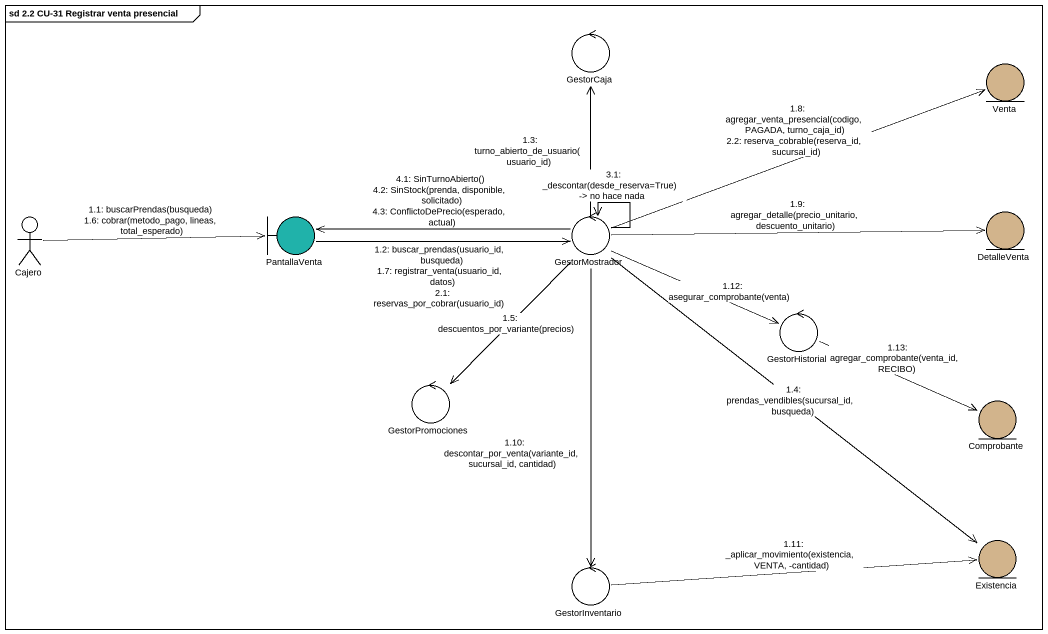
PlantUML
@startuml
mainframe sd 2.2 CU-31 Registrar venta presencial
control GestorCaja
entity Venta #D2B48C
actor Cajero
boundary PantallaVenta #20B2AA
control GestorMostrador
entity DetalleVenta #D2B48C
control GestorHistorial
control GestorPromociones
entity Comprobante #D2B48C
entity Existencia #D2B48C
control GestorInventario
Cajero -right-> PantallaVenta : 1.1: buscarPrendas(busqueda)\n1.6: cobrar(metodo_pago, lineas, total_esperado)
PantallaVenta -right-> GestorMostrador : 1.2: buscar_prendas(usuario_id, busqueda)\n1.7: registrar_venta(usuario_id, datos)\n2.1: reservas_por_cobrar(usuario_id)
GestorMostrador -up-> GestorCaja : 1.3: turno_abierto_de_usuario(usuario_id)
GestorMostrador --> Existencia : 1.4: prendas_vendibles(sucursal_id, busqueda)
GestorMostrador --> GestorPromociones : 1.5: descuentos_por_variante(precios)
GestorMostrador -right-> Venta : 1.8: agregar_venta_presencial(codigo, PAGADA, turno_caja_id)\n2.2: reserva_cobrable(reserva_id, sucursal_id)
GestorMostrador -right-> DetalleVenta : 1.9: agregar_detalle(precio_unitario, descuento_unitario)
GestorMostrador --> GestorInventario : 1.10: descontar_por_venta(variante_id, sucursal_id, cantidad)
GestorInventario -right-> Existencia : 1.11: _aplicar_movimiento(existencia, VENTA, -cantidad)
GestorMostrador -right-> GestorHistorial : 1.12: asegurar_comprobante(venta)
GestorHistorial -right-> Comprobante : 1.13: agregar_comprobante(venta_id, RECIBO)
GestorMostrador --> GestorMostrador : 3.1: _descontar(desde_reserva=True) -> no hace nada
GestorMostrador -left-> PantallaVenta : 4.1: SinTurnoAbierto()\n4.2: SinStock(prenda, disponible, solicitado)\n4.3: ConflictoDePrecio(esperado, actual)
@enduml
